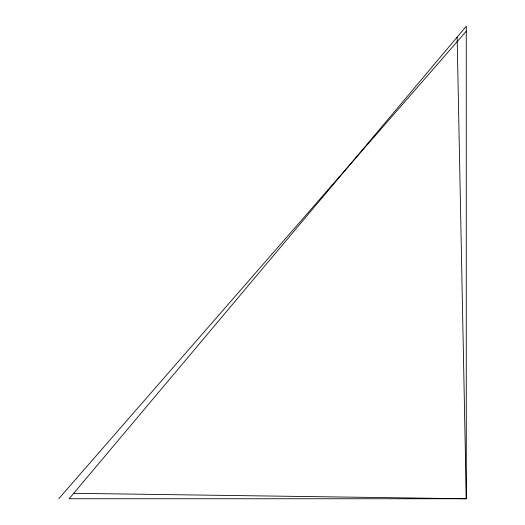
<?xml version="1.0" encoding="UTF-8"?>
<svg xmlns="http://www.w3.org/2000/svg" width="525" height="525" viewBox="0 0 525 525"><rect width="100%" height="100%" fill="white"/><g stroke="black" fill="none" stroke-linecap="round" stroke-linejoin="round"><path stroke-width="0.79" d="M58.721 498.75L466.279 31.205M73.717 493.31L466.279 498.75L466.279 26.25L69.142 498.75L466.279 498.75L457.137 37.117"/></g></svg>
